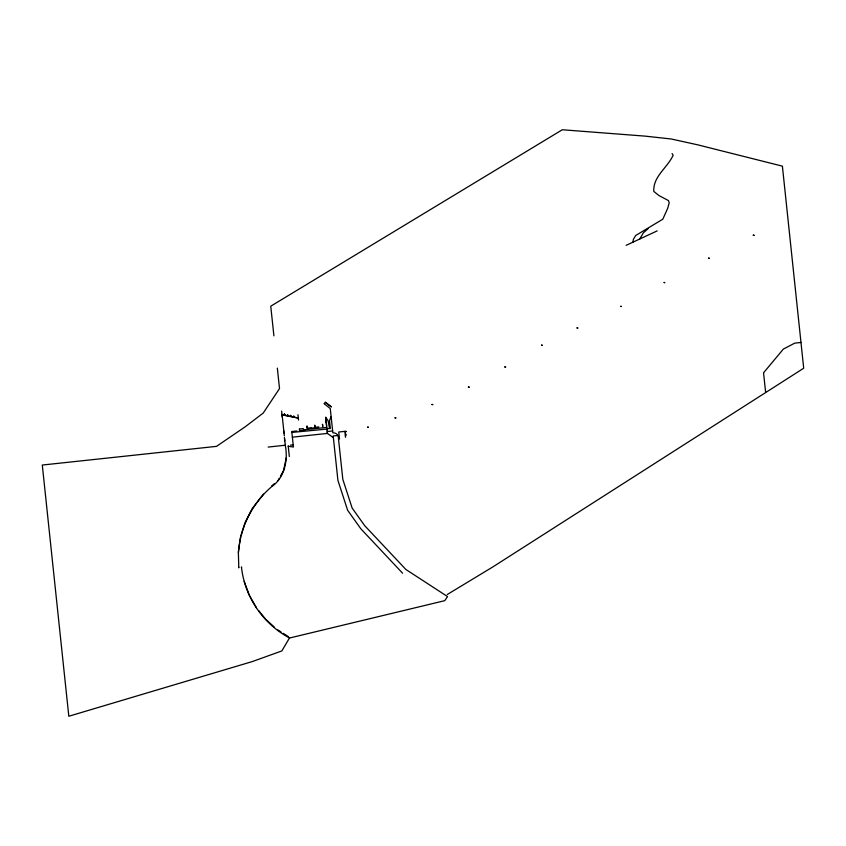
<?xml version="1.0" encoding="UTF-8"?>
<svg xmlns="http://www.w3.org/2000/svg" width="846" height="846" viewBox="0 0 846 846"><rect width="100%" height="100%" fill="white"/><g stroke="black" fill="none" stroke-linecap="round" stroke-linejoin="round"><path stroke-width="1.27" d="M240.465 537.125L238.361 552.11L238.794 567.846L238.72 567.222M238.435 552.724C240.105 527.312 252.415 503.148 271.735 486.598C284.753 477.715 288.222 459.917 285.239 445.229L268.15 447.069M632.945 242.168L633.4 239.333L635.695 235.495L662.799 219.209L667.642 208.423L669.197 202.903L668.488 200.597L658.886 195.521L653.778 191.376C652.996 176.296 667.42 167.889 673.162 155.22L672.052 153.591M284.393 413.958L284.986 414.974L284.404 413.916M287.45 414.646L288.052 415.661L287.46 414.603M291.119 416.348L290.527 415.28L291.119 416.306M294.175 417.025L293.583 415.968L294.186 416.983M286.191 458.067L283.526 470.619L280.481 476.15M240.846 535.92L245.002 522.659L251.273 510.212M331.124 416.56L329.506 420.568L330.352 428.52L326.905 428.658L327.053 429.937L325.689 417.141L328.111 420.79L329.316 427.431M278.048 480.57L279.265 478.36M639.766 238.995L643.32 232.904L648.142 228.589M251.833 509.081L263.508 494.053M324.24 403.605L325.403 402.199L331.399 406.947L325.424 402.41M271.651 485.974L274.39 483.658M273.903 335.851L270.752 306.199L562.294 129.755L645.033 136.121L671.195 138.987L697.739 144.835L782.391 166.154L803.7 368.232L493.07 566.778L447.27 594.505M345.432 434.061L346.215 434.389M345.686 435.352L345.38 435.902L345.951 435.373M626.125 245.34L657.173 230.895M800.993 342.461L794.732 343.138L783.343 349.081L763.547 372.822L765.598 391.994M299.452 429.017L303.333 428.594M311.085 427.769L307.204 428.182L306.982 425.94L307.225 428.288M318.847 426.934L314.966 427.346L314.744 425.104L315.019 427.78L311.138 428.192M326.598 426.056L325.837 417.839M299.347 429.134L299.653 430.995M303.481 429.884L326.757 427.389M291.616 431.534L296.83 430.974M299.431 430.699L304.645 430.138M291.849 432.422L326.947 429.091L327.423 433.416L333.377 437.699L337.924 480.401L347.643 510.297L360.808 528.761L402.59 573.207M327.296 431.545L332.615 430.974M345.898 431.238L338.749 432.01L339.5 439.032M291.902 432.845L292.378 437.171L327.423 433.416L327.254 432.137M333.155 435.986L338.104 435.457M290.485 445.133L293.044 444.859M277.89 629.953L281.062 631.983M283.177 633.337L288.465 636.71M324.272 403.806L330.268 408.565L332.859 432.835A4.981 4.896 -7.3 0 1 338.326 437.16L342.82 479.365L352.158 508.086L364.7 525.673L405.847 569.453L447.534 596.567L444.774 600.66L289.596 638.011C263.169 623.957 244.526 596.758 241.459 566.926L241.533 567.55M274.072 626.812L265.803 619.42L258.855 610.812M256.539 607.936L249.274 595.14L244.208 581.35M345.528 437.308L344.914 431.492M333.208 436.42L333.377 437.699M322.738 426.627L322.495 424.28L322.728 426.521M298.268 417.987L281.982 414.709L281.633 411.082M298.162 418.083L282.109 414.847L284.351 435.933M288.253 446.286L293.435 447.026L292.378 437.171M284.415 437.562L285.43 446.043M289.575 637.81L281.866 650.923L252.341 661.561L68.812 716.245L42.3 465.046L216.523 446.36L245.234 426.765L263.222 413.06L279.518 388.578L277.34 368.137M325.932 419.817L326.186 422.186M297.961 414.72L298.532 420.05M288.2 445.863L289.332 456.502M281.93 414.35L282.194 416.845M283.664 430.593L283.928 433.089M284.499 438.418L284.753 440.882M344.935 431.566L345.908 431.714L344.935 431.566M367.65 427.135L368.422 427.251L367.65 427.135M395.04 417.829L395.812 417.945L395.04 417.829M431.957 404.473L432.729 404.589L431.957 404.473M468.388 387.024L469.16 387.14L468.388 387.024M504.829 366.963L505.612 367.079L504.829 366.963M541.609 345.168L542.381 345.295L541.641 345.073M577.025 327.92L577.807 328.037L577.025 327.92M620.678 306.368L621.45 306.485L620.678 306.368M664.099 282.543L664.871 282.659L664.131 282.448M708.514 258.178L709.297 258.294L708.514 258.178M753.268 235.177L754.04 235.294L753.268 235.177"/></g></svg>
